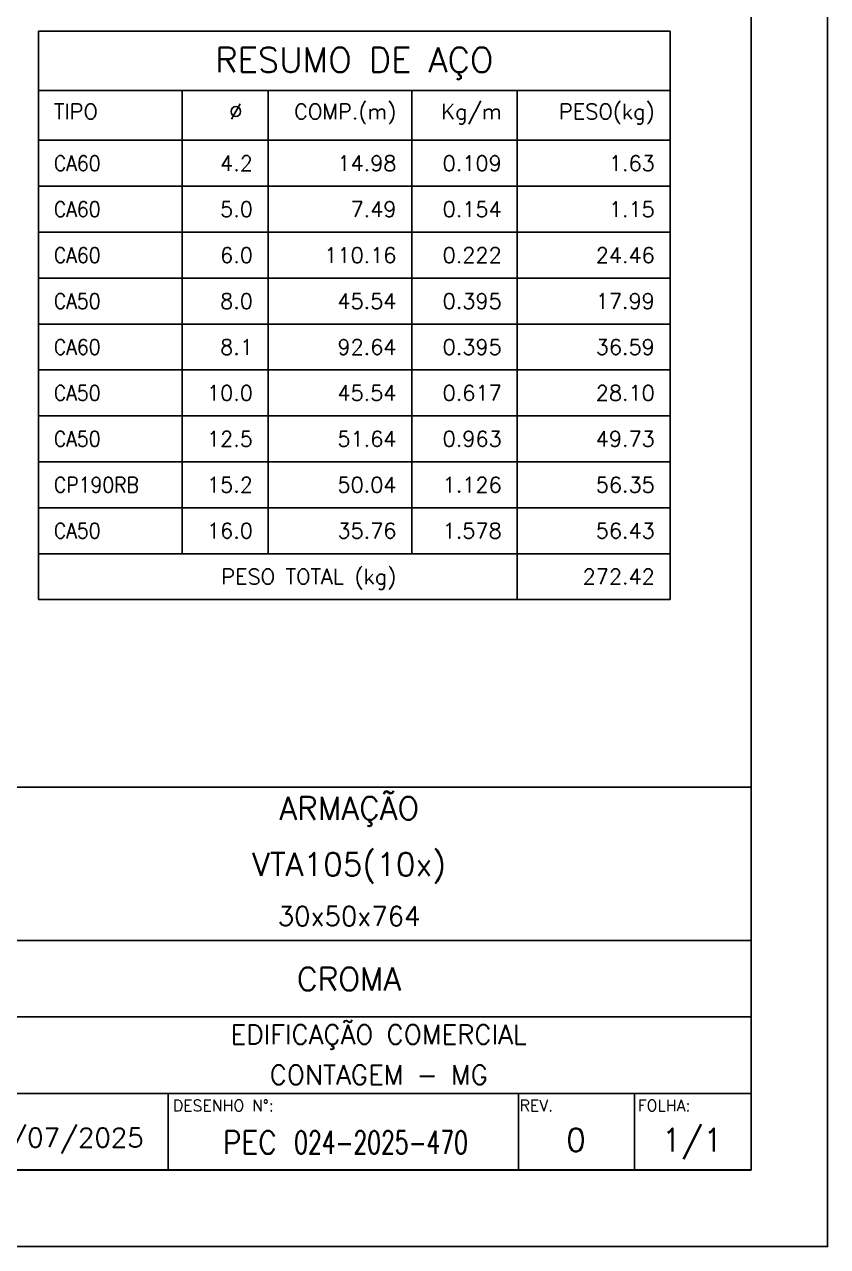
# Model space of a CAD drawing. Header units: centimetres. Extents: x 1658 to 6058, y 7825 to 9310.
# Drawn here: x 5534 to 6058, y 7825 to 8623 of the extents above; entities that cross this region are included whole.
import ezdxf
from ezdxf.enums import TextEntityAlignment as Align

# ---------------------------------------------------------------- set-up
doc = ezdxf.new("R2010")
doc.units = ezdxf.units.CM
doc.header["$LTSCALE"] = 50
doc.header["$MEASUREMENT"] = 0
doc.set_wipeout_variables(frame=1)
for name, color, linetype in [('COTAS-PRECON', 1, 'Continuous'), ('FORMATO-PRECON', 2, 'Continuous'), ('ListaF', 3, 'Continuous')]:
    doc.layers.add(name, color=color, linetype=linetype)
doc.styles.add('Acon_List_ObliqueAngle', font='ROMANS.SHX')
doc.styles.add('PRECON-ROMANS', font='romans.shx')
doc.styles.add('R60', font='ROMANS.shx', dxfattribs={"height": 2})
doc.styles.add('ROMANS', font='ROMANS.SHX', dxfattribs={"oblique": 15, "height": 3})
doc.styles.get("Standard").update_dxf_attribs({"font": 'romans.shx'})

# ---------------------------------------------------------------- blocks, each defined once
blk = doc.blocks.new('A$C12EB5E76')
at = {"layer": 'FORMATO-PRECON'}
blk.add_lwpolyline([(-114.7, 1254.3), (-114.7, 4224.3), (4085.3, 4224.3), (4085.3, 1254.3)], close=True, dxfattribs=at)
at = {"layer": 'FORMATO-PRECON', "color": 6}
blk.add_lwpolyline([(135.3, 1354.3), (135.3, 4124.3), (3985.3, 4124.3), (3985.3, 1354.3)], close=True, dxfattribs=at)
blk = doc.blocks.new('OLD')
at = {"color": 2}
for p, q in [((0, 1), (8, 1)), ((0, 0), (0, 1)), ((0, 1), (8, 1)), ((1, 1), (1, 0)), ((2, 1), (2, 0)), ((4, 1), (4, 0)), ((5, 1), (5, 0)), ((6, 1), (6, 0)), ((8, 1), (8, 0)), ((0, 0), (8, 0))]:
    blk.add_line(p, q, dxfattribs=at)
for s, p in [('POS.', (1, 0)), ('AÇO', (2, 0)), ('Ø ', (3, 0)), ('QUANT', (5, 0)), ('UNIT.', (6, 0)), ('TOT.(m)', (8, 0))]:
    blk.add_text(s, height=0.2, dxfattribs=at).set_placement(p, align=Align.MIDDLE_RIGHT)
at = {"color": 4}
blk.add_text('LISTA DE FERROS', height=0.325, dxfattribs=at).set_placement((4, 1), align=Align.MIDDLE_CENTER)
blk = doc.blocks.new('AconListBlock_brStd1')
at = {"color": 0}
for p, q in [((0, 1), (7.5, 1)), ((0, 1), (0, 0)), ((0, 0), (7.5, 0)), ((1.5, 1), (1.5, 0)), ((3, 1), (3, 0)), ((4.5, 1), (4.5, 0)), ((6, 1), (6, 0)), ((7.5, 1), (7.5, 0)), ((7.5, 1), (9, 1)), ((7.5, 0), (9, 0)), ((9, 1), (9, 0))]:
    blk.add_line(p, q, dxfattribs=at)
at = {"color": 0, "style": 'Acon_List_ObliqueAngle', "oblique": 15}
blk.add_text('Lista de Barras (continuação)', height=0.22, dxfattribs=at).set_placement((0.2, 1.2), align=Align.BOTTOM_LEFT)
for s, p in [('Pos.', (0.75, 0.5)), ('Aço', (2.25, 0.5)), ('Diam.', (3.75, 0.75)), ('(mm)', (3.75, 0.25)), ('Quant.', (5.25, 0.5)), ('C. Unit.', (6.75, 0.75)), ('(cm)', (6.75, 0.25)), ('C. Total', (8.25, 0.75)), ('(m)', (8.25, 0.25))]:
    blk.add_text(s, height=0.2, dxfattribs=at).set_placement(p, align=Align.MIDDLE_CENTER)
blk = doc.blocks.new('AconListBlock_brStd2')
at = {"color": 2}
for p, q in [((0, 1), (8, 1)), ((0, 0), (0, 1)), ((0, 1), (8, 1)), ((0, 0), (8, 0)), ((2, 1), (2, 0)), ((3, 1), (3, 0)), ((5, 1), (5, 0)), ((6, 1), (6, 0)), ((8, 1), (8, 0))]:
    blk.add_line(p, q, dxfattribs=at)
blk.add_text('TIPO', height=0.2, dxfattribs=at).set_placement((0, 0), align=Align.MIDDLE_LEFT)
at = {"color": 4}
blk.add_text('RESUMO DE AÇO', height=0.325, dxfattribs=at).set_placement((4, 1), align=Align.MIDDLE_CENTER)
at = {"color": 2}
for s, p in [('Ø ', (3, 0)), ('COMP.(m)', (5, 0)), ('Kg/m', (6, 0)), ('PESO(kg)', (8, 0))]:
    blk.add_text(s, height=0.2, dxfattribs=at).set_placement(p, align=Align.MIDDLE_RIGHT)
blk = doc.blocks.new('AconListBlock_brStd3')
at = {"color": 0}
for p, q in [((0, 1), (8, 1)), ((0, 1), (0, 0)), ((0, 0), (8, 0)), ((6, 1), (6, 0)), ((8, 1), (8, 0))]:
    blk.add_line(p, q, dxfattribs=at)
at = {"color": 0, "style": 'Acon_List_ObliqueAngle', "oblique": 15}
blk.add_text('Massa Total (kg)', height=0.183, dxfattribs=at).set_placement((5, 0), align=Align.MIDDLE_CENTER)
blk = doc.blocks.new('O1')
h = blk.add_hatch(color=256)
edge = h.paths.add_edge_path()
edge.add_arc((0, 0), 0.5, 0, 360)
blk.add_circle((0, 0), 0.5)
blk = doc.blocks.new('O2')
blk.add_lwpolyline([(0, 0), (0, 0), (0, 0), (0, 0), (0, 0), (0, 0), (0, 0), (0, 0), (0, 0), (0, 0), (0, 0), (0, 0), (0, 0), (0, 0), (0, 0), (0, 0), (0, 0), (0, 0)], close=True)
blk = doc.blocks.new('BLOCOS AUTOCON')
for name, p in [('AconListBlock_brStd1', (0, 0)), ('OLD', (0, 0)), ('AconListBlock_brStd2', (0, 0)), ('AconListBlock_brStd3', (0, 0)), ('O1', (1, 1))]:
    blk.add_blockref(name, p)
blk.add_blockref('O2', (2, 1))
blk = doc.blocks.new('CARIMBO')
at = {"layer": 'FORMATO-PRECON', "color": 6}
for p, q in [((-1050, 300), (0, 300)), ((-1750, 200), (0, 200)), ((-1750, 100), (0, 100)), ((-303.9, 0), (-303.9, 100)), ((-152, 0), (-152, 100))]:
    blk.add_line(p, q, dxfattribs=at)
blk.add_lwpolyline([(-1750, 500), (0, 500), (0, 0), (-1750, 0)], close=True, dxfattribs=at)
blk.add_lwpolyline([(-761.3, 0), (-761.3, 100)], dxfattribs=at)
at = {"layer": 'FORMATO-PRECON', "style": 'ROMANS'}
for s, p in [('DESENHO N%%d:', (-755.3, 76.7)), ('REV.', (-302.3, 76.7)), ('FOLHA:', (-148, 76.7))]:
    blk.add_text(s, height=15, dxfattribs=at).set_placement(p)
at = {"layer": 'FORMATO-PRECON', "color": 4, "linetype": 'ByBlock', "style": 'R60', "width": 0.9}
blk.add_text('PEC', height=30, dxfattribs=at).set_placement((-690, 21))
at = {"layer": 'FORMATO-PRECON', "color": 5, "style": 'PRECON-ROMANS', "flags": 8}
for p in [(-524.8, 472.6), (-525, 423), (-525, 399.4), (-525, 376)]:
    blk.add_attdef('X', text='', height=30, dxfattribs=at).set_placement(p, align=Align.MIDDLE_CENTER)
at = {"layer": 'FORMATO-PRECON', "color": 3, "style": 'PRECON-ROMANS', "flags": 8}
for p in [(-525, 331.7), (-486.3, 177), (-486.3, 124.4)]:
    blk.add_attdef('X', text='', height=25, dxfattribs=at).set_placement(p, align=Align.MIDDLE_CENTER)
at = {"layer": 'FORMATO-PRECON', "color": 4, "style": 'PRECON-ROMANS', "flags": 8}
for p in [(-525, 249.6), (-483.3, 36), (-228.7, 39.4), (-76.7, 39.4)]:
    blk.add_attdef('X', text='', height=30, dxfattribs=at).set_placement(p, align=Align.MIDDLE_CENTER)
at = {"layer": 'FORMATO-PRECON', "color": 2, "style": 'PRECON-ROMANS', "flags": 8}
for height, p in [(20, (-1635.8, 142.3)), (20, (-1402.5, 142.3)), (20, (-1169.1, 142.3)), (20, (-1635.8, 42.3)), (30, (-902.7, 42.3))]:
    blk.add_attdef('X', text='', height=height, dxfattribs=at).set_placement(p, align=Align.MIDDLE_CENTER)

msp = doc.modelspace()

# ---------------------------------------------------------------- linework, layer by layer
at = {"layer": 'ListaF', "color": 2}
for p, q in [((5543.019, 8247.506), (5543.019, 8618.806)), ((5543.019, 8618.806), (5955.519, 8618.806)), ((5955.519, 8618.806), (5955.519, 8247.506)), ((5543.019, 8580.056), (5955.519, 8580.056)), ((5636.769, 8580.056), (5636.769, 8277.506)), ((5693.019, 8580.056), (5693.019, 8277.506)), ((5786.769, 8580.056), (5786.769, 8277.506)), ((5855.519, 8580.056), (5855.519, 8247.506)), ((5543.019, 8547.556), (5955.519, 8547.556)), ((5543.019, 8517.506), (5955.519, 8517.506)), ((5543.019, 8487.506), (5955.519, 8487.506)), ((5543.019, 8457.506), (5955.519, 8457.506)), ((5543.019, 8427.506), (5955.519, 8427.506)), ((5543.019, 8397.506), (5955.519, 8397.506)), ((5543.019, 8367.506), (5955.519, 8367.506)), ((5543.019, 8337.506), (5955.519, 8337.506)), ((5543.019, 8307.506), (5955.519, 8307.506)), ((5543.019, 8277.506), (5955.519, 8277.506)), ((5955.519, 8247.506), (5543.019, 8247.506))]:
    msp.add_line(p, q, dxfattribs=at)

# ---------------------------------------------------------------- block references
at = {"layer": 'COTAS-PRECON', "xscale": 0.5000000000000071, "yscale": 0.5000000000000071, "zscale": 0.5000000000000071}
msp.add_blockref('A$C12EB5E76', (4015.702, 7197.786), dxfattribs=at)

# ---------------------------------------------------------------- texts
at = {"layer": 'ListaF', "color": 4}
msp.add_text('RESUMO DE AÇO', height=16.25, dxfattribs=at).set_placement((5749.269, 8600.056), align=Align.MIDDLE_CENTER)
at = {"layer": 'ListaF', "color": 2}
msp.add_text('TIPO', height=10, dxfattribs=at).set_placement((5553.019, 8566.306), align=Align.MIDDLE_LEFT)
for s, p in [('Ø ', (5683.019, 8566.306)), ('COMP.(m)', (5776.769, 8566.306)), ('Kg/m', (5845.519, 8566.306)), ('PESO(kg)', (5945.519, 8566.306))]:
    msp.add_text(s, height=10, dxfattribs=at).set_placement(p, align=Align.MIDDLE_RIGHT)
at = {"layer": 'ListaF', "color": 3, "width": 0.9}
for s, p in [('CA60', (5553.019, 8532.506)), ('CA60', (5553.019, 8502.506)), ('CA60', (5553.019, 8472.506)), ('CA50', (5553.019, 8442.506)), ('CA60', (5553.019, 8412.506)), ('CA50', (5553.019, 8382.506)), ('CA50', (5553.019, 8352.506)), ('CP190RB', (5553.019, 8322.506)), ('CA50', (5553.019, 8292.506))]:
    msp.add_text(s, height=10, dxfattribs=at).set_placement(p, align=Align.MIDDLE_LEFT)
at = {"layer": 'ListaF', "color": 3}
for s, p in [('4.2', (5683.019, 8532.506)), ('14.98', (5776.769, 8532.506)), ('0.109', (5845.519, 8532.506)), ('1.63', (5945.519, 8532.506)), ('5.0', (5683.019, 8502.506)), ('7.49', (5776.769, 8502.506)), ('0.154', (5845.519, 8502.506)), ('1.15', (5945.519, 8502.506)), ('6.0', (5683.019, 8472.506)), ('110.16', (5776.769, 8472.506)), ('0.222', (5845.519, 8472.506)), ('24.46', (5945.519, 8472.506)), ('8.0', (5683.019, 8442.506)), ('45.54', (5776.769, 8442.506)), ('0.395', (5845.519, 8442.506)), ('17.99', (5945.519, 8442.506)), ('8.1', (5683.019, 8412.506)), ('92.64', (5776.769, 8412.506)), ('0.395', (5845.519, 8412.506)), ('36.59', (5945.519, 8412.506)), ('10.0', (5683.019, 8382.506)), ('45.54', (5776.769, 8382.506)), ('0.617', (5845.519, 8382.506)), ('28.10', (5945.519, 8382.506)), ('12.5', (5683.019, 8352.506)), ('51.64', (5776.769, 8352.506)), ('0.963', (5845.519, 8352.506)), ('49.73', (5945.519, 8352.506)), ('15.2', (5683.019, 8322.506)), ('50.04', (5776.769, 8322.506)), ('1.126', (5845.519, 8322.506)), ('56.35', (5945.519, 8322.506)), ('16.0', (5683.019, 8292.506)), ('35.76', (5776.769, 8292.506)), ('1.578', (5845.519, 8292.506)), ('56.43', (5945.519, 8292.506)), ('PESO TOTAL (kg)', (5776.769, 8262.506)), ('272.42', (5945.519, 8262.506))]:
    msp.add_text(s, height=10, dxfattribs=at).set_placement(p, align=Align.MIDDLE_RIGHT)

# ---------------------------------------------------------------- next in the draw order: block references
at = {"xscale": 8.000000000000002e-05, "yscale": 8.000000000000002e-05, "zscale": 8.000000000000002e-05}
msp.add_blockref('BLOCOS AUTOCON', (6008.357, 7874.924), dxfattribs=at)

# ---------------------------------------------------------------- next in the draw order: block references
msp.add_blockref('BLOCOS AUTOCON', (6008.357, 7874.924), dxfattribs=at)

# ---------------------------------------------------------------- next in the draw order: block references
at = {"layer": 'FORMATO-PRECON'}
ref = msp.add_blockref('CARIMBO', (6008.357, 7874.924), dxfattribs=dict(at, xscale=0.4999999945868204, yscale=0.4999999945868204, zscale=0.4999999945868204))
ref.add_attrib('X', 'ARMAÇÃO', dxfattribs={"color": 5, "height": 15, "style": 'PRECON-ROMANS', "flags": 8}).set_placement((5745.939, 8111.24), align=Align.MIDDLE_CENTER)
ref.add_attrib('X', 'VTA105(10x)', dxfattribs={"color": 5, "height": 15, "style": 'PRECON-ROMANS', "flags": 8}).set_placement((5745.864, 8074.607), align=Align.MIDDLE_CENTER)
ref.add_attrib('X', '30x50x764', dxfattribs={"color": 3, "height": 12.5, "style": 'PRECON-ROMANS', "flags": 8}).set_placement((5745.864, 8040.761), align=Align.MIDDLE_CENTER)
ref.add_attrib('X', 'CROMA', dxfattribs={"color": 4, "height": 15, "style": 'PRECON-ROMANS', "flags": 8}).set_placement((5745.864, 7999.724), align=Align.MIDDLE_CENTER)
ref.add_attrib('X', 'EDIFICAÇÃO COMERCIAL', dxfattribs={"color": 3, "height": 12.5, "style": 'PRECON-ROMANS', "flags": 8}).set_placement((5765.192, 7963.407), align=Align.MIDDLE_CENTER)
ref.add_attrib('X', 'CONTAGEM - MG', dxfattribs={"color": 3, "height": 12.5, "style": 'PRECON-ROMANS', "flags": 8}).set_placement((5765.192, 7937.136), align=Align.MIDDLE_CENTER)
ref.add_attrib('X', '15/07/2025', dxfattribs={"color": 2, "height": 12.5, "style": 'PRECON-ROMANS'}).set_placement((5556.985, 7896.098), align=Align.MIDDLE_CENTER)
ref.add_attrib('X', '024-2025-470', dxfattribs={"color": 4, "height": 15, "style": 'PRECON-ROMANS', "width": 0.7}).set_placement((5766.694, 7892.912), align=Align.MIDDLE_CENTER)
ref.add_attrib('X', '0', dxfattribs={"color": 4, "height": 15, "style": 'PRECON-ROMANS'}).set_placement((5894.027, 7894.612), align=Align.MIDDLE_CENTER)
ref.add_attrib('X', '1/1', dxfattribs={"color": 4, "height": 15, "style": 'PRECON-ROMANS'}).set_placement((5970.005, 7894.612), align=Align.MIDDLE_CENTER)

doc.saveas('drawing.dxf')
